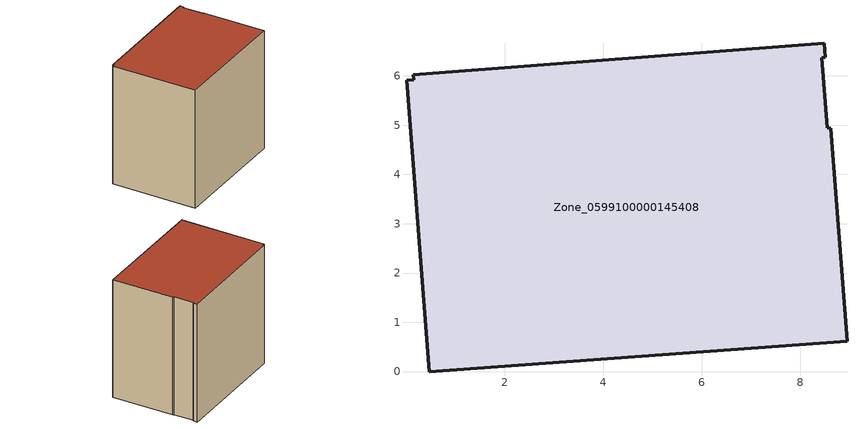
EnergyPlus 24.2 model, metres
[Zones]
Zone_0599100000145408
 floor ground (C_G): 0.16,5.92 0.15,6.02 8.49,6.66 8.51,6.38 8.44,6.37 8.55,4.95 8.62,4.93 8.95,0.61 0.47,0 0.01,5.92 z0
 wall outside (C_F): 0.15,6.02 0.16,5.92 0.01,5.92 0.47,0 8.95,0.61 8.62,4.93 8.55,4.95 8.44,6.37 8.51,6.38 8.49,6.66 0.15,6.02 z0:8.51
 roof outside (C_R): 8.44,6.37 8.51,6.38 8.49,6.66 0.15,6.02 0.16,5.92 0.01,5.92 0.47,0 8.95,0.61 8.62,4.93 8.55,4.95 z8.51
[BUILDING]
Pand.0599100000145408: North Axis=0; Terrain=City; Loads Convergence Tolerance Value=0.04; Temperature Convergence Tolerance Value=0.4; Solar Distribution=FullExterior; Maximum Number of Warmup Days=25; Minimum Number of Warmup Days=1
[Site:Location]
Rotterdam.The.Hague.AP_ZH_NLD Design_Conditions: Latitude=51.96; Longitude=4.45; Time Zone=1; Elevation=-4.5
[SITE:GROUNDTEMPERATURE:BUILDINGSURFACE]
18, 18, 18, 18, 18, 18, 18, 18, 18, 18, 18, 18
[MATERIAL] Thermal Absorptance=0.9; Solar Absorptance=0.7; Visible Absorptance=0.7
Name | Roughness | Thickness | Conductivity | Density | Specific Heat
G.TI.1946-1964 | MediumSmooth | 0.15 | 1 | 540 | 1210
F.TI.1946-1964 | Rough | 0.3 | 0.857143 | 1920 | 840
R.TI.1946-1964 | MediumRough | 0.2 | 0.277778 | 1500 | 1000
[CONSTRUCTION]
C_G: G.TI.1946-1964
C_F: F.TI.1946-1964
C_R: R.TI.1946-1964
[ZONE]
Zone_0599100000145408: Type=1; Multiplier=1; Ceiling Height=Autocalculate; Volume=Autocalculate; Floor Area=autocalculate; Part of Total Floor Area=Yes
[ZONEINFILTRATION:DESIGNFLOWRATE]
Infil_Zone_0599100000145408: Zone or ZoneList or Space or SpaceList=Zone_0599100000145408; Schedule=AlwaysOn; Design Flow Rate Calculation Method=Flow/Area; Flow Rate per Floor Area=0.003; Constant Term Coefficient=1; Temperature Term Coefficient=0; Velocity Term Coefficient=0; Velocity Squared Term Coefficient=0
[HVACTEMPLATE:ZONE:IDEALLOADSAIRSYSTEM]
Zone_0599100000145408: Maximum Heating Supply Air Temperature=50; Minimum Cooling Supply Air Temperature=13; Maximum Heating Supply Air Humidity Ratio=0.0156; Minimum Cooling Supply Air Humidity Ratio=0.0077; Heating Limit=NoLimit; Cooling Limit=NoLimit; Dehumidification Control Type=ConstantSensibleHeatRatio; Cooling Sensible Heat Ratio=0.7; Dehumidification Setpoint=60; Humidification Control Type=None; Humidification Setpoint=30; Outdoor Air Method=None; Outdoor Air Flow Rate per Person=0.00944; Outdoor Air Flow Rate per Zone Floor Area=0; Outdoor Air Flow Rate per Zone=0; Demand Controlled Ventilation Type=None; Outdoor Air Economizer Type=NoEconomizer; Heat Recovery Type=None; Sensible Heat Recovery Effectiveness=0.7; Latent Heat Recovery Effectiveness=0.65
[ZONECONTROL:THERMOSTAT]
ThermostatControl_Zone_0599100000145408: Zone or ZoneList=Zone_0599100000145408; Control Type Schedule=DualSetpointControlType; Control 1=Thermostat_Zone_0599100000145408; Temperature Difference Between Cutout And Setpoint=0
[THERMOSTATSETPOINT:DUALSETPOINT]
Thermostat_Zone_0599100000145408: Heating Setpoint Temperature Schedule=HeatingSetpoint_Zone_0599100000145408; Cooling Setpoint Temperature Schedule=CoolingSetpoint_Zone_0599100000145408
[SCHEDULE:COMPACT]
HeatingSetpoint_Zone_0599100000145408: Through: 12/31, For: AllDays, Until: 24:00, 21
CoolingSetpoint_Zone_0599100000145408: Through: 12/31, For: AllDays, Until: 24:00, 24
DualSetpointControlType: Through: 12/31, For: AllDays, Until: 24:00, 4
AlwaysOn: Through: 12/31, For: AllDays, Until: 24:00, 1
